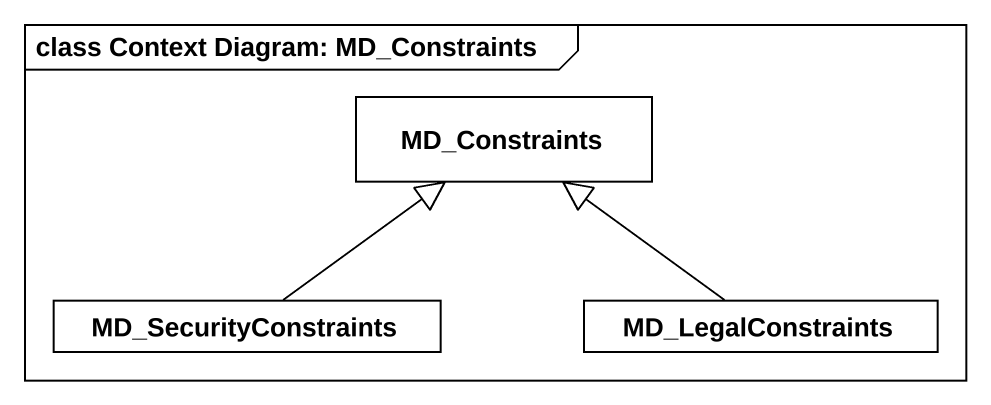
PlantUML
@startuml
mainframe class Context Diagram: MD_Constraints
hide circle
hide empty members
class MD_Constraints #FFFFFF
class MD_SecurityConstraints #FFFFFF
class MD_LegalConstraints #FFFFFF
MD_SecurityConstraints -up-|> MD_Constraints
MD_LegalConstraints -up-|> MD_Constraints
@enduml
